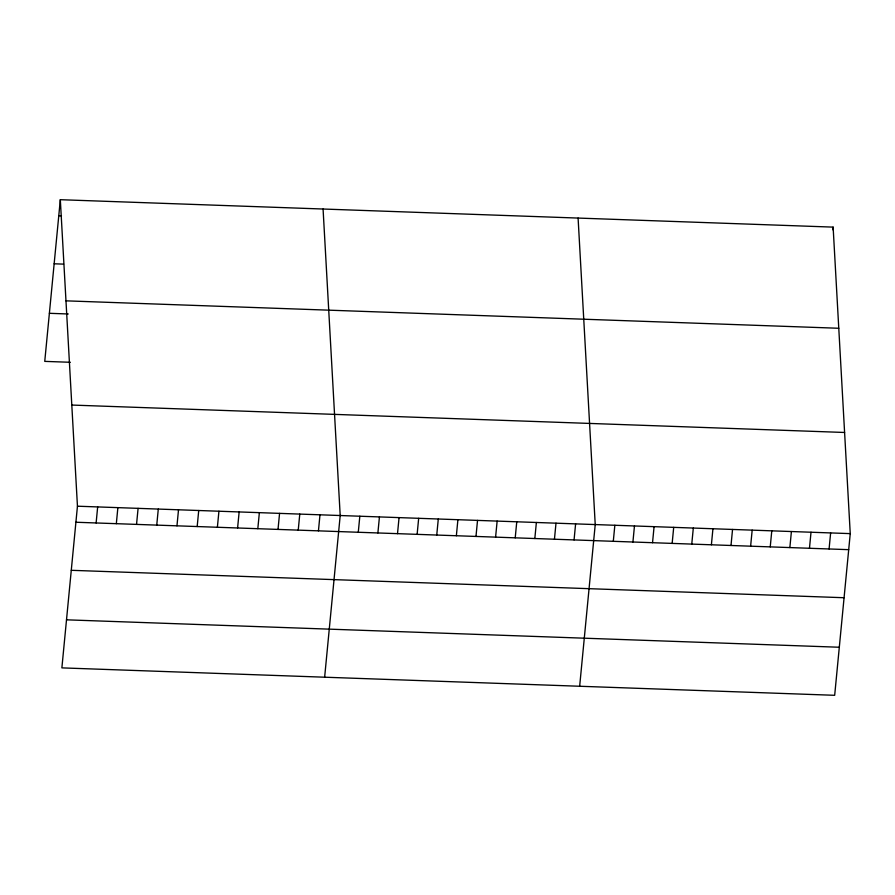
<?xml version="1.0" encoding="UTF-8"?>
<svg xmlns="http://www.w3.org/2000/svg" width="895" height="895" viewBox="0 0 895 895"><rect width="100%" height="100%" fill="white"/><g stroke="black" fill="none" stroke-linecap="round" stroke-linejoin="round"><path stroke-width="1.34" d="M60.323 199.697L77.451 506.201L61.878 667.883L834.677 695.303L850.25 533.621L833.122 227.117L60.323 199.697L44.75 361.379L70.347 362.285M96.123 522.96L97.667 506.917M116.328 523.676L117.871 507.633M136.543 524.392L138.087 508.36M156.748 525.108L158.292 509.076M176.964 525.824L178.508 509.792M197.18 526.54L198.724 510.508M217.384 527.256L218.928 511.224M237.6 527.972L239.144 511.94M257.816 528.688L259.36 512.656M278.021 529.415L279.564 513.372M298.236 530.131L299.78 514.088M318.441 530.847L319.985 514.815M324.639 677.213L340.201 515.531L323.073 209.016M358.28 532.256L359.824 516.225M377.891 532.95L379.435 516.918M397.514 533.655L399.058 517.612M417.126 534.349L418.67 518.317M436.749 535.042L438.293 519.01M456.361 535.736L457.904 519.704M475.983 536.429L477.527 520.398M495.595 537.134L497.139 521.091M515.218 537.828L516.762 521.796M534.83 538.521L536.373 522.49M554.452 539.215L555.996 523.183M574.064 539.92L575.608 523.877M579.658 686.264L595.231 524.582L578.092 218.067M613.299 541.307L614.843 525.275M632.922 542.001L634.465 525.969M652.533 542.706L654.077 526.663M672.156 543.399L673.7 527.356M691.768 544.093L693.312 528.061M711.391 544.786L712.935 528.755M731.002 545.48L732.546 529.448M750.625 546.185L752.169 530.142M770.237 546.879L771.781 530.847M789.86 547.572L791.404 531.54M832.865 229.791L833.122 227.117M809.472 548.266L811.015 532.234M829.083 548.971L830.638 532.928M58.779 215.729L61.464 215.818M54.147 263.79L63.579 264.126M65.973 300.843L838.772 328.264M49.382 313.306L68.244 313.977M71.801 405.055L844.6 432.475M77.451 506.201L850.25 533.621M75.907 522.244L848.706 549.664M71.276 570.305L844.074 597.726M66.51 619.821L839.309 647.242"/></g></svg>
